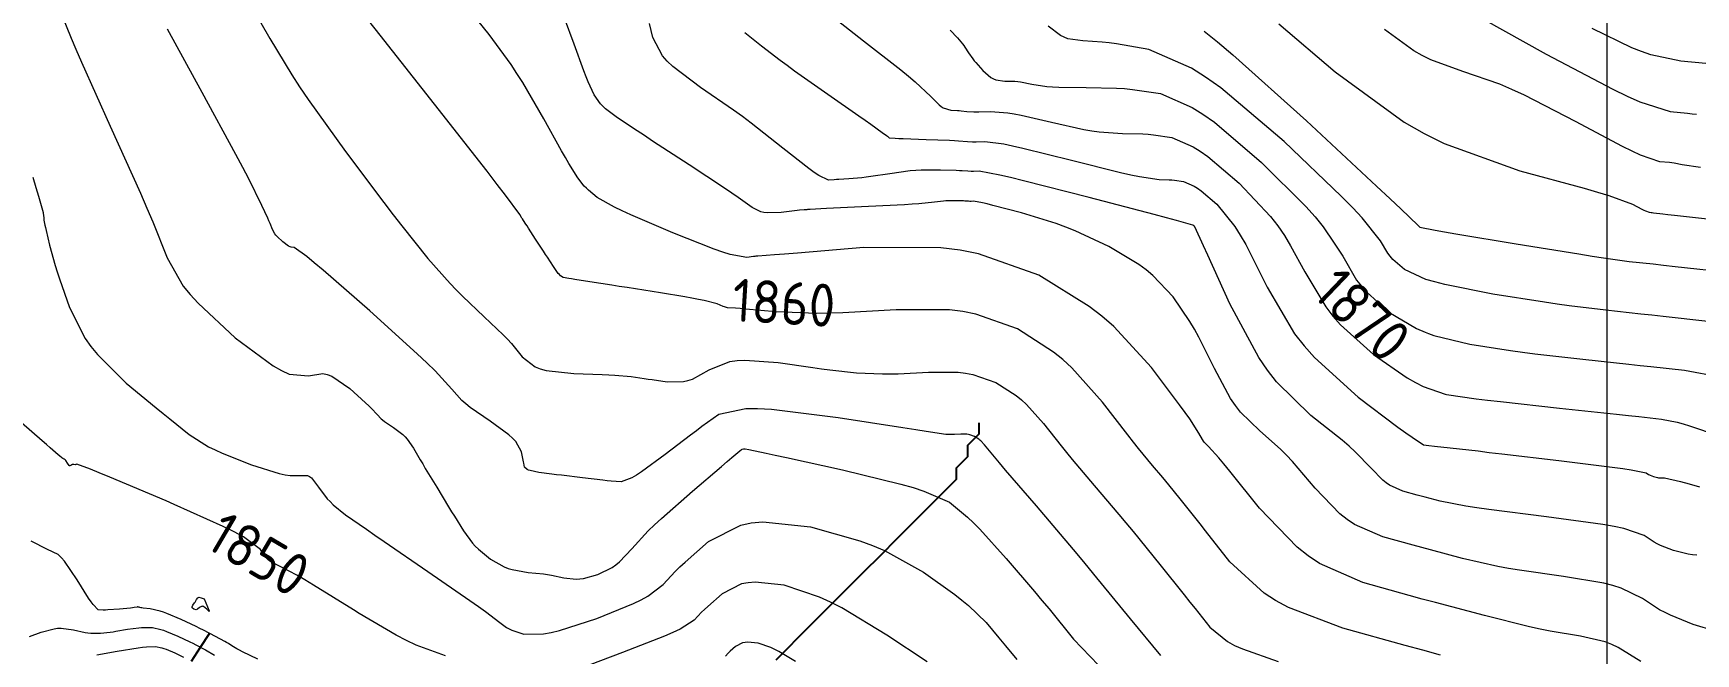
# Model space of a CAD drawing. Header units: millimetres. Extents: x 837475 to 838477, y 1189012 to 1191015.
# Drawn here: x 838137.1 to 838284.3, y 1189122 to 1189176.9 of the extents above; entities that cross this region are included whole.
import ezdxf

# ---------------------------------------------------------------- set-up
doc = ezdxf.new("R2010")
doc.units = ezdxf.units.MM
doc.header["$LTSCALE"] = 0.3
doc.layers.add('COORD', color=253, linetype='Continuous', lineweight=20)
doc.layers.add('DRENAJE', color=5, linetype='Continuous', lineweight=25)
doc.layers.add('COTAS 10', color=7, linetype='Continuous', lineweight=9, true_color=0x6e3e2d)
doc.layers.add('COTAS INT', color=7, linetype='Continuous', lineweight=5, true_color=0x9fa19f)
doc.styles.get("Standard").update_dxf_attribs({"font": 'isocp2.shx', "bigfont": '@extfont2.shx'})

msp = doc.modelspace()

# ---------------------------------------------------------------- linework, layer by layer
at = {"layer": 'COORD'}
msp.add_line((838276.51, 1189013.87), (838276.51, 1191013.87), dxfattribs=at)
at = {"layer": 'COTAS 10'}
for points in [[(838207.08, 1189179.06), (838210.65, 1189176.24), (838213.95, 1189173.69), (838214.64, 1189173.12), (838215.24, 1189172.62), (838216.61, 1189171.31), (838217.34, 1189170.57), (838217.53, 1189170.43), (838217.72, 1189170.31), (838218.38, 1189170.12), (838218.98, 1189170.09), (838219.13, 1189170.08), (838219.29, 1189170.06), (838219.79, 1189170), (838220.41, 1189169.96), (838220.62, 1189169.96), (838220.86, 1189169.96), (838221.89, 1189170), (838223.42, 1189169.89), (838223.98, 1189169.8), (838224.6, 1189169.68), (838227.31, 1189169.04), (838230.16, 1189168.4), (838230.86, 1189168.28), (838231.52, 1189168.19), (838233.6, 1189168.05), (838235.39, 1189168.01), (838235.86, 1189167.98), (838236.33, 1189167.93), (838237.97, 1189167.69), (838239.85, 1189166.88), (838240.47, 1189166.48), (838241.14, 1189166), (838243.92, 1189163.64), (838246.68, 1189160.71), (838247.33, 1189159.87), (838247.94, 1189159.01), (838248.45, 1189158.11), (838249.74, 1189155.82), (838251.58, 1189152.7), (838252.21, 1189151.89), (838252.89, 1189151.11), (838255.82, 1189148.48), (838258.8, 1189146.43), (838259.52, 1189146.01), (838260.2, 1189145.66), (838262.17, 1189144.98), (838262.28, 1189144.94), (838264.9, 1189144.58), (838265.92, 1189144.45), (838267.07, 1189144.32), (838272.28, 1189143.75), (838277.34, 1189143.21), (838278.4, 1189143.1), (838279.31, 1189143), (838281.32, 1189142.78), (838282.71, 1189142.49), (838283.23, 1189142.34), (838283.8, 1189142.17), (838286.32, 1189141.32)], [(838261.75, 1189121.88), (838260.17, 1189122.31), (838258.61, 1189122.73), (838253.1, 1189124.26), (838248.28, 1189126.09), (838247.15, 1189126.71), (838246.12, 1189127.37), (838243.1, 1189130.15), (838240.95, 1189132.88), (838240.45, 1189133.51), (838239.99, 1189134.09), (838238.68, 1189135.72), (838237.68, 1189136.96), (838237.41, 1189137.28), (838237.15, 1189137.6), (838236.23, 1189138.68), (838235.01, 1189140.17), (838234.56, 1189140.74), (838234.06, 1189141.38), (838231.82, 1189144.28), (838229.11, 1189147.31), (838228.3, 1189148.04), (838227.47, 1189148.71), (838224.28, 1189150.76), (838220.59, 1189152.07), (838219.45, 1189152.29), (838218.26, 1189152.44), (838213.79, 1189152.44), (838213.54, 1189152.44), (838208.83, 1189152.17), (838207.65, 1189152.14), (838206.52, 1189152.13), (838202.89, 1189152.28), (838200.24, 1189152.51), (838199.73, 1189152.55), (838199.32, 1189152.58), (838198.61, 1189152.63), (838198.43, 1189152.67), (838198.33, 1189152.71), (838198.23, 1189152.74), (838197.7, 1189152.96), (838196.54, 1189153.27), (838196.04, 1189153.37), (838195.46, 1189153.48), (838194.82, 1189153.59), (838192.69, 1189153.95), (838189.73, 1189154.41), (838189.03, 1189154.52), (838188.38, 1189154.62), (838186.43, 1189154.93), (838185.08, 1189155.14), (838184.8, 1189155.19), (838184.57, 1189155.22), (838184.07, 1189155.3), (838183.81, 1189155.46), (838183.72, 1189155.56), (838183.62, 1189155.67), (838183.2, 1189156.27), (838182.67, 1189157.09), (838182.5, 1189157.35), (838182.33, 1189157.62), (838181.62, 1189158.71), (838180.99, 1189159.67), (838180.86, 1189159.87), (838180.75, 1189160.03), (838180.54, 1189160.34), (838180.45, 1189160.49), (838180.41, 1189160.55), (838180.38, 1189160.61), (838180.22, 1189160.89), (838178.96, 1189162.58), (838178.22, 1189163.53), (838177.32, 1189164.7), (838172.66, 1189170.65), (838167.85, 1189176.75), (838166.85, 1189178.01)], [(838284.76, 1189165.04), (838283.14, 1189165.28), (838282.44, 1189165.41), (838282.23, 1189165.44), (838282.02, 1189165.47), (838281.16, 1189165.55), (838279.46, 1189166.13), (838278.72, 1189166.48), (838277.85, 1189166.91), (838273.71, 1189169.1), (838269.18, 1189171.44), (838268.07, 1189171.95), (838267.01, 1189172.4), (838263.71, 1189173.53), (838260.88, 1189174.56), (838260.13, 1189174.94), (838259.38, 1189175.37), (838256.79, 1189177.25)], [(838173.64, 1189121.82), (838171.03, 1189122.76), (838170.18, 1189123.17), (838169.26, 1189123.64), (838165.98, 1189125.58), (838165.48, 1189125.88), (838161.94, 1189128.09), (838161.19, 1189128.54), (838160.53, 1189128.93), (838158.94, 1189129.75), (838158.09, 1189130.21), (838157.9, 1189130.36), (838157.73, 1189130.52), (838157.25, 1189131.22), (838155.76, 1189132.35), (838154.94, 1189132.79), (838153.95, 1189133.28), (838149.61, 1189135.23), (838148.91, 1189135.54), (838143.93, 1189137.63), (838142.98, 1189138.02), (838142.21, 1189138.34), (838140.98, 1189138.79), (838140.92, 1189138.75), (838140.9, 1189138.74), (838140.87, 1189138.74), (838140.74, 1189138.75), (838140.61, 1189138.76), (838140.58, 1189138.75), (838140.55, 1189138.74), (838140.46, 1189138.67), (838140.37, 1189138.63), (838140.34, 1189138.65), (838140.31, 1189138.68), (838140.17, 1189138.88), (838140.02, 1189139.1), (838139.99, 1189139.15), (838139.96, 1189139.18), (838139.86, 1189139.24), (838139.74, 1189139.3), (838139.68, 1189139.34), (838139.62, 1189139.39), (838139.34, 1189139.62), (838138.64, 1189140.24), (838138.31, 1189140.52), (838137.93, 1189140.85), (838136.1, 1189142.45)], [(838216.28, 1189121.28), (838212.72, 1189123.64), (838208.74, 1189126.06), (838207.73, 1189126.58), (838206.77, 1189127.02), (838203.64, 1189128.09), (838201.06, 1189128.35), (838200.44, 1189128.29), (838199.86, 1189128.18), (838198.13, 1189127.3), (838196.86, 1189126.18), (838196.57, 1189125.92), (838196.32, 1189125.68), (838195.66, 1189124.97), (838194.41, 1189124.18), (838193.78, 1189123.89), (838193.04, 1189123.56), (838189.32, 1189122.12), (838185.42, 1189120.65)]]:
    msp.add_lwpolyline(points, dxfattribs=at)
at = {"layer": 'COTAS INT'}
for points in [[(838139.66, 1189178.51), (838140.48, 1189176.49), (838140.91, 1189175.51), (838141.42, 1189174.36), (838143.96, 1189168.71), (838146.62, 1189162.77), (838147.2, 1189161.44), (838147.71, 1189160.24), (838148.99, 1189157.05), (838150.42, 1189154.55), (838151.03, 1189153.8), (838151.73, 1189153.02), (838155.02, 1189149.96), (838158.39, 1189147.48), (838159.13, 1189147.06), (838159.79, 1189146.75), (838161.5, 1189146.61), (838162.78, 1189146.81), (838163.17, 1189146.73), (838163.57, 1189146.57), (838165.16, 1189145.49), (838166.56, 1189144.22), (838166.85, 1189143.96), (838167.09, 1189143.72), (838167.58, 1189143.18), (838167.93, 1189142.81), (838168.07, 1189142.7), (838168.24, 1189142.57), (838169.03, 1189142.03), (838169.86, 1189141.4), (838170.06, 1189141.2), (838170.25, 1189141), (838170.81, 1189140.2), (838171.41, 1189139.16), (838171.62, 1189138.8), (838171.85, 1189138.41), (838172.86, 1189136.74), (838173.91, 1189135.01), (838174.18, 1189134.58), (838174.43, 1189134.17), (838175.23, 1189132.88), (838176.03, 1189131.8), (838176.28, 1189131.53), (838176.55, 1189131.26), (838177.61, 1189130.38), (838178.83, 1189129.7), (838179.18, 1189129.56), (838179.55, 1189129.45), (838180.95, 1189129.2), (838182.33, 1189129.07), (838182.68, 1189129.02), (838183.02, 1189128.97), (838184.13, 1189128.73), (838185.21, 1189128.61), (838185.53, 1189128.63), (838185.86, 1189128.67), (838187.12, 1189129.01), (838188.39, 1189129.65), (838188.72, 1189129.89), (838189.04, 1189130.15), (838190.14, 1189131.3), (838191.6, 1189132.88), (838192.15, 1189133.42), (838192.76, 1189133.99), (838195.51, 1189136.41), (838198.08, 1189138.59), (838198.58, 1189139.01), (838198.98, 1189139.36), (838199.7, 1189139.96), (838199.81, 1189140.04), (838199.83, 1189140.06), (838199.85, 1189140.08), (838199.92, 1189140.12), (838200.04, 1189140.14), (838200.09, 1189140.13), (838200.16, 1189140.13), (838200.5, 1189140.08), (838202.02, 1189139.77), (838202.84, 1189139.59), (838203.82, 1189139.38), (838208.8, 1189138.28), (838213.95, 1189137.02), (838215.05, 1189136.71), (838216.01, 1189136.4), (838218.28, 1189135.42), (838219.87, 1189134.1), (838220.4, 1189133.59), (838220.96, 1189133.02), (838223.3, 1189130.43), (838225.79, 1189127.51), (838226.44, 1189126.73), (838227.08, 1189125.97), (838229.26, 1189123.3), (838231.45, 1189120.99)], [(838156.36, 1189179.43), (838158.07, 1189176.46), (838160.02, 1189173.24), (838160.71, 1189172.19), (838161.47, 1189171.07), (838164.78, 1189166.46), (838168.18, 1189161.93), (838169, 1189160.86), (838169.76, 1189159.88), (838172.08, 1189157), (838174.05, 1189154.77), (838174.59, 1189154.2), (838175.13, 1189153.65), (838177.07, 1189151.82), (838178.76, 1189150.24), (838179.14, 1189149.85), (838179.48, 1189149.47), (838180.43, 1189148.27), (838181.57, 1189147.39), (838182.03, 1189147.22), (838182.56, 1189147.07), (838185, 1189146.81), (838187.52, 1189146.72), (838188.1, 1189146.69), (838188.62, 1189146.66), (838190.07, 1189146.53), (838191.23, 1189146.37), (838191.58, 1189146.32), (838191.93, 1189146.27), (838193.28, 1189146.06), (838194.7, 1189146.09), (838195.11, 1189146.19), (838195.51, 1189146.32), (838196.98, 1189147.12), (838198.83, 1189147.86), (838199.46, 1189147.95), (838200.15, 1189148), (838203.09, 1189147.79), (838206.16, 1189147.33), (838206.93, 1189147.23), (838207.66, 1189147.14), (838210.04, 1189146.88), (838212.33, 1189146.78), (838213.01, 1189146.78), (838213.71, 1189146.79), (838216.4, 1189146.94), (838219.03, 1189146.93), (838219.69, 1189146.85), (838220.33, 1189146.73), (838222.38, 1189146), (838224.17, 1189144.86), (838224.63, 1189144.48), (838225.08, 1189144.07), (838226.59, 1189142.38), (838228.15, 1189140.41), (838228.63, 1189139.82), (838229.13, 1189139.21), (838231.09, 1189136.89), (838233.26, 1189134.33), (838233.88, 1189133.59), (838234.52, 1189132.82), (838236.89, 1189129.91), (838239.05, 1189127.21), (838239.55, 1189126.58), (838240.02, 1189126), (838241.33, 1189124.35), (838242.89, 1189123.08), (838243.51, 1189122.75), (838244.2, 1189122.43), (838247.38, 1189121.33)], [(838279.49, 1189121.32), (838277.49, 1189122.57), (838276.92, 1189122.83), (838276.33, 1189123.06), (838274.14, 1189123.56), (838271.47, 1189124), (838270.58, 1189124.19), (838269.62, 1189124.4), (838265.64, 1189125.38), (838261.3, 1189126.54), (838260.13, 1189126.85), (838258.97, 1189127.17), (838254.88, 1189128.31), (838251.03, 1189130), (838250.02, 1189130.67), (838249.04, 1189131.43), (838245.72, 1189134.88), (838243.1, 1189138.16), (838242.57, 1189138.81), (838242.12, 1189139.35), (838241.2, 1189140.36), (838240.84, 1189140.71), (838240.75, 1189140.83), (838240.66, 1189140.96), (838240.36, 1189141.52), (838239.55, 1189142.79), (838239.13, 1189143.37), (838238.64, 1189144.05), (838236.17, 1189147.33), (838232.81, 1189150.97), (838231.75, 1189151.88), (838230.64, 1189152.75), (838226.17, 1189155.52), (838220.85, 1189157.41), (838219.21, 1189157.72), (838217.5, 1189157.94), (838210.68, 1189157.95), (838204.8, 1189157.47), (838203.67, 1189157.38), (838202.76, 1189157.31), (838201.29, 1189157.2), (838201.11, 1189157.18), (838201.02, 1189157.17), (838200.9, 1189157.15), (838200.31, 1189157.06), (838198.86, 1189157.33), (838198.21, 1189157.54), (838197.44, 1189157.81), (838193.76, 1189159.26), (838190.05, 1189160.85), (838189.27, 1189161.21), (838188.6, 1189161.53), (838187.07, 1189162.38), (838186.3, 1189163.02), (838186.11, 1189163.21), (838185.93, 1189163.4), (838185.35, 1189164.12), (838184.56, 1189165.39), (838184.26, 1189165.92), (838183.91, 1189166.52), (838182.34, 1189169.36), (838180.48, 1189172.55), (838179.96, 1189173.37), (838179.44, 1189174.16), (838177.51, 1189176.82), (838175.39, 1189179.43)], [(838286.09, 1189124.01), (838284.11, 1189124.6), (838282.12, 1189125.41), (838281.63, 1189125.65), (838281.15, 1189125.9), (838279.64, 1189126.89), (838277.74, 1189127.82), (838277.02, 1189128.04), (838276.22, 1189128.25), (838272.64, 1189128.85), (838268.75, 1189129.39), (838267.77, 1189129.56), (838266.81, 1189129.74), (838263.69, 1189130.44), (838260.85, 1189131.2), (838260.08, 1189131.4), (838259.33, 1189131.61), (838256.65, 1189132.35), (838254.13, 1189133.46), (838253.48, 1189133.9), (838252.83, 1189134.39), (838250.66, 1189136.65), (838248.65, 1189139.02), (838248.11, 1189139.59), (838247.58, 1189140.12), (838245.74, 1189141.73), (838244.03, 1189143.4), (838243.59, 1189143.97), (838243.16, 1189144.59), (838241.73, 1189147.25), (838240.34, 1189150.03), (838239.95, 1189150.73), (838239.55, 1189151.41), (838238.06, 1189153.58), (838236.26, 1189155.48), (838235.67, 1189155.97), (838235.03, 1189156.45), (838232.37, 1189158.06), (838229.39, 1189159.44), (838228.56, 1189159.77), (838227.72, 1189160.08), (838224.65, 1189161.03), (838222.11, 1189161.68), (838221.6, 1189161.81), (838221.19, 1189161.9), (838220.39, 1189162.05), (838220.18, 1189162.04), (838220.13, 1189162.04), (838220.08, 1189162.04), (838219.96, 1189162.05), (838219.74, 1189162.07), (838219.63, 1189162.07), (838219.51, 1189162.08), (838218.9, 1189162.1), (838218.15, 1189162.09), (838217.94, 1189162.08), (838217.73, 1189162.06), (838216.94, 1189161.96), (838215.55, 1189161.82), (838214.96, 1189161.78), (838214.28, 1189161.73), (838211.09, 1189161.58), (838208, 1189161.44), (838207.39, 1189161.41), (838206.88, 1189161.39), (838205.93, 1189161.33), (838205.69, 1189161.31), (838205.63, 1189161.3), (838205.57, 1189161.3), (838205.39, 1189161.29), (838204.98, 1189161.25), (838204.78, 1189161.23), (838204.55, 1189161.21), (838203.37, 1189161.07), (838202.11, 1189161.03), (838201.82, 1189161.07), (838201.55, 1189161.13), (838200.78, 1189161.5), (838199.56, 1189162.38), (838199, 1189162.76), (838198.35, 1189163.2), (838195.23, 1189165.26), (838191.98, 1189167.38), (838191.25, 1189167.86), (838190.6, 1189168.29), (838188.88, 1189169.43), (838187.81, 1189170.24), (838187.57, 1189170.46), (838187.35, 1189170.68), (838186.79, 1189171.46), (838186.27, 1189172.61), (838186.09, 1189173.07), (838185.89, 1189173.59), (838185.03, 1189175.96), (838184.19, 1189178.25)], [(838265.44, 1189178.22), (838271.09, 1189175.08), (838277.02, 1189171.96), (838278.29, 1189171.35), (838279.41, 1189170.85), (838282.09, 1189170), (838283.63, 1189169.85), (838284.03, 1189169.8), (838284.41, 1189169.75)], [(838236.97, 1189121.84), (838234.29, 1189125.09), (838231.06, 1189129.05), (838230.16, 1189130.14), (838229.25, 1189131.22), (838225.96, 1189135.09), (838223.24, 1189138.26), (838222.7, 1189138.9), (838222.24, 1189139.43), (838221.36, 1189140.49), (838221.05, 1189140.84), (838220.96, 1189140.92), (838220.86, 1189141), (838220.49, 1189141.24), (838220.07, 1189141.39), (838219.94, 1189141.41), (838219.8, 1189141.43), (838219.26, 1189141.43), (838218.7, 1189141.4), (838218.56, 1189141.4), (838218.42, 1189141.4), (838217.94, 1189141.42), (838216.21, 1189141.67), (838215.28, 1189141.81), (838214.14, 1189141.99), (838208.41, 1189142.89), (838202.51, 1189143.61), (838201.28, 1189143.68), (838200.22, 1189143.68), (838197.84, 1189143.19), (838196.35, 1189142.11), (838195.86, 1189141.74), (838195.33, 1189141.34), (838193.1, 1189139.64), (838191, 1189138.11), (838190.55, 1189137.82), (838190.15, 1189137.58), (838189.19, 1189137.22), (838188.3, 1189137.29), (838187.95, 1189137.32), (838187.56, 1189137.36), (838185.76, 1189137.57), (838183.9, 1189137.8), (838183.46, 1189137.85), (838183.06, 1189137.91), (838181.9, 1189138.06), (838181.13, 1189138.21), (838180.98, 1189138.25), (838180.86, 1189138.3), (838180.64, 1189138.51), (838180.58, 1189138.86), (838180.55, 1189139), (838180.52, 1189139.15), (838180.38, 1189139.87), (838179.86, 1189140.79), (838179.58, 1189141.08), (838179.25, 1189141.38), (838177.59, 1189142.58), (838175.83, 1189143.8), (838175.45, 1189144.12), (838175.1, 1189144.42), (838174.21, 1189145.42), (838172.72, 1189147.05), (838172, 1189147.75), (838171.14, 1189148.55), (838166.94, 1189152.34), (838162.82, 1189155.94), (838162.02, 1189156.61), (838161.37, 1189157.15), (838160.23, 1189157.96), (838159.97, 1189157.98), (838159.87, 1189158.02), (838159.75, 1189158.09), (838159.24, 1189158.47), (838158.74, 1189158.94), (838158.63, 1189159.05), (838158.54, 1189159.17), (838158.32, 1189159.55), (838158.1, 1189160.09), (838158.01, 1189160.31), (838157.9, 1189160.56), (838157.39, 1189161.69), (838156.21, 1189164.03), (838155.68, 1189165.03), (838155.07, 1189166.2), (838152.1, 1189171.69), (838149.02, 1189177.27)], [(838284.45, 1189130.73), (838284.06, 1189130.76), (838283.67, 1189130.81), (838282.37, 1189131.14), (838281.22, 1189131.6), (838280.94, 1189131.74), (838280.66, 1189131.89), (838279.79, 1189132.46), (838277.99, 1189133.08), (838277.13, 1189133.26), (838276.11, 1189133.44), (838271.13, 1189134.13), (838266.04, 1189134.78), (838264.95, 1189134.93), (838264, 1189135.07), (838261.73, 1189135.5), (838260.4, 1189135.85), (838260.04, 1189135.95), (838259.68, 1189136.05), (838258.42, 1189136.4), (838257.24, 1189136.92), (838256.93, 1189137.13), (838256.63, 1189137.36), (838255.6, 1189138.42), (838254.19, 1189139.89), (838253.65, 1189140.38), (838253.04, 1189140.9), (838250.27, 1189143.09), (838247.22, 1189146.08), (838246.43, 1189147.11), (838245.66, 1189148.22), (838243.09, 1189152.98), (838241.14, 1189157.27), (838240.76, 1189158.1), (838240.46, 1189158.76), (838239.95, 1189159.84), (838239.91, 1189159.89), (838239.89, 1189159.9), (838239.88, 1189159.91), (838239.81, 1189159.95), (838238.36, 1189160.35), (838237.48, 1189160.58), (838236.38, 1189160.87), (838230.65, 1189162.37), (838224.83, 1189163.85), (838223.68, 1189164.14), (838222.72, 1189164.36), (838220.89, 1189164.7), (838220.4, 1189164.68), (838220.29, 1189164.68), (838220.19, 1189164.68), (838219.9, 1189164.7), (838219.39, 1189164.74), (838219.15, 1189164.75), (838218.87, 1189164.76), (838217.48, 1189164.81), (838215.77, 1189164.8), (838215.29, 1189164.77), (838214.8, 1189164.73), (838212.99, 1189164.49), (838211.31, 1189164.23), (838210.9, 1189164.17), (838210.52, 1189164.13), (838209.35, 1189164.03), (838208.46, 1189163.99), (838208.26, 1189163.98), (838208.07, 1189163.96), (838207.55, 1189163.92), (838206.69, 1189164.32), (838206.29, 1189164.59), (838205.81, 1189164.94), (838203.52, 1189166.75), (838200.72, 1189168.95), (838199.93, 1189169.54), (838199.14, 1189170.11), (838196.22, 1189172.12), (838193.77, 1189173.97), (838193.27, 1189174.46), (838192.85, 1189174.93), (838191.99, 1189176.54), (838191.71, 1189177.77)], [(838200.14, 1189176.99), (838200.44, 1189176.76), (838201.61, 1189175.82), (838203.28, 1189174.53), (838203.89, 1189174.09), (838204.55, 1189173.6), (838207.48, 1189171.54), (838210.25, 1189169.62), (838210.81, 1189169.22), (838211.3, 1189168.88), (838212.32, 1189168.15), (838212.69, 1189167.86), (838212.77, 1189167.81), (838212.83, 1189167.76), (838212.94, 1189167.67), (838213.45, 1189167.63), (838213.77, 1189167.61), (838214.16, 1189167.6), (838216.19, 1189167.52), (838218.28, 1189167.45), (838218.71, 1189167.43), (838219.07, 1189167.41), (838219.85, 1189167.35), (838220.3, 1189167.32), (838220.46, 1189167.32), (838220.63, 1189167.32), (838221.39, 1189167.35), (838223.08, 1189167.12), (838223.85, 1189166.96), (838224.75, 1189166.76), (838229.08, 1189165.68), (838233.42, 1189164.6), (838234.32, 1189164.39), (838235.1, 1189164.23), (838236.84, 1189163.97), (838237.72, 1189163.96), (838237.96, 1189163.94), (838238.19, 1189163.92), (838239, 1189163.79), (838239.93, 1189163.4), (838240.23, 1189163.2), (838240.56, 1189162.96), (838241.94, 1189161.8), (838243.54, 1189159.82), (838244.02, 1189159.06), (838244.5, 1189158.22), (838246.39, 1189154.45), (838248.83, 1189150.32), (838249.67, 1189149.25), (838250.58, 1189148.21), (838254.45, 1189144.72), (838257.98, 1189142.07), (838258.67, 1189141.56), (838259.23, 1189141.16), (838260.23, 1189140.49), (838260.7, 1189140.43), (838261.21, 1189140.37), (838262.59, 1189140.23), (838265.09, 1189139.95), (838266.07, 1189139.83), (838267.17, 1189139.71), (838272.21, 1189139.11), (838276.96, 1189138.52), (838277.88, 1189138.4), (838278.64, 1189138.29), (838279.95, 1189138.02), (838280.17, 1189137.88), (838280.24, 1189137.84), (838280.32, 1189137.8), (838280.62, 1189137.68), (838280.96, 1189137.59), (838281.06, 1189137.58), (838281.17, 1189137.57), (838281.57, 1189137.57), (838283.01, 1189137.26), (838283.77, 1189137.04), (838284.69, 1189136.77)], [(838218.34, 1189177.18), (838218.99, 1189176.52), (838219.42, 1189175.98), (838219.53, 1189175.83), (838219.63, 1189175.69), (838219.95, 1189175.2), (838220.32, 1189174.66), (838220.45, 1189174.49), (838220.59, 1189174.32), (838221.21, 1189173.61), (838221.94, 1189173), (838222.15, 1189172.89), (838222.37, 1189172.8), (838223.18, 1189172.69), (838224.06, 1189172.67), (838224.31, 1189172.65), (838224.57, 1189172.61), (838225.55, 1189172.41), (838226.9, 1189172.21), (838227.4, 1189172.17), (838227.94, 1189172.14), (838230.36, 1189172.13), (838233.05, 1189172.07), (838233.77, 1189172.02), (838234.48, 1189171.95), (838236.94, 1189171.58), (838239.77, 1189170.36), (838240.71, 1189169.76), (838241.72, 1189169.04), (838245.9, 1189165.49), (838249.82, 1189161.6), (838250.65, 1189160.67), (838251.37, 1189159.8), (838252.33, 1189158.35), (838253.09, 1189157.18), (838254.32, 1189155.08), (838254.75, 1189154.54), (838255.21, 1189154.01), (838257.18, 1189152.24), (838259.62, 1189150.79), (838260.38, 1189150.46), (838260.68, 1189150.35), (838261.17, 1189150.17), (838264.34, 1189149.39), (838267.94, 1189148.85), (838269.01, 1189148.7), (838270.1, 1189148.56), (838274.34, 1189148.08), (838278.42, 1189147.64), (838279.43, 1189147.53), (838280.38, 1189147.43), (838283.36, 1189147.1), (838286.5, 1189146.5)], [(838285.41, 1189151.42), (838281.45, 1189151.86), (838280.45, 1189151.97), (838279.49, 1189152.07), (838276.39, 1189152.4), (838273.14, 1189152.81), (838272.09, 1189152.95), (838270.97, 1189153.12), (838266.39, 1189153.84), (838262.14, 1189154.68), (838261.23, 1189154.91), (838260.44, 1189155.14), (838258.55, 1189156), (838257.53, 1189156.91), (838257.29, 1189157.18), (838257.07, 1189157.46), (838256.43, 1189158.55), (838254.81, 1189160.59), (838253.97, 1189161.47), (838252.95, 1189162.49), (838247.89, 1189167.33), (838242.29, 1189172.08), (838240.95, 1189173.03), (838239.7, 1189173.84), (838235.92, 1189175.47), (838233.07, 1189175.97), (838232.41, 1189176.07), (838231.8, 1189176.14), (838230.07, 1189176.25), (838228.75, 1189176.44), (838228.42, 1189176.56), (838228.09, 1189176.72), (838227.01, 1189177.56)], [(838240.81, 1189177.09), (838241.99, 1189176.16), (838243.36, 1189175.02), (838249.87, 1189169.18), (838256.09, 1189163.38), (838257.28, 1189162.27), (838258.24, 1189161.38), (838259.78, 1189159.91), (838259.82, 1189159.84), (838259.85, 1189159.81), (838259.91, 1189159.76), (838261.26, 1189159.5), (838262.09, 1189159.36), (838263.11, 1189159.18), (838268.45, 1189158.29), (838274.01, 1189157.39), (838275.17, 1189157.2), (838276.18, 1189157.05), (838278.45, 1189156.73), (838280.57, 1189156.5), (838281.48, 1189156.4), (838282.52, 1189156.29), (838287.45, 1189155.74)], [(838247.43, 1189177.74), (838252.42, 1189173.5), (838258.54, 1189169.06), (838260.3, 1189168.06), (838262.08, 1189167.16), (838268.76, 1189164.74), (838274.47, 1189163.21), (838275.64, 1189162.87), (838276.64, 1189162.57), (838278.76, 1189161.79), (838279.58, 1189161.36), (838279.75, 1189161.27), (838279.89, 1189161.21), (838280.23, 1189161.09), (838280.4, 1189161.07), (838280.44, 1189161.07), (838280.48, 1189161.06), (838280.62, 1189161.04), (838281.43, 1189160.94), (838281.89, 1189160.89), (838282.46, 1189160.82), (838285.39, 1189160.5)], [(838285.25, 1189174.24), (838283.02, 1189174.46), (838280.38, 1189175.01), (838279.55, 1189175.29), (838278.68, 1189175.63), (838275.18, 1189177.34)], [(838137.09, 1189164.18), (838137.37, 1189163.26), (838137.6, 1189162.49), (838138, 1189161.07), (838138.05, 1189160.74), (838138.06, 1189160.66), (838138.06, 1189160.59), (838138.08, 1189160.38), (838138.17, 1189159.95), (838138.21, 1189159.73), (838138.27, 1189159.47), (838138.58, 1189158.18), (838139.08, 1189156.38), (838139.26, 1189155.8), (838139.46, 1189155.18), (838140.34, 1189152.64), (838141.72, 1189149.92), (838142.23, 1189149.19), (838142.81, 1189148.48), (838145.37, 1189145.96), (838148.02, 1189143.77), (838148.65, 1189143.26), (838149.23, 1189142.79), (838150.94, 1189141.42), (838152.65, 1189140.33), (838153.23, 1189140.04), (838153.85, 1189139.75), (838156.47, 1189138.73), (838158.92, 1189137.97), (838159.44, 1189137.85), (838159.88, 1189137.77), (838160.87, 1189137.78), (838161.43, 1189137.79), (838161.59, 1189137.7), (838161.76, 1189137.57), (838162.4, 1189136.76), (838163.17, 1189135.73), (838163.42, 1189135.47), (838163.69, 1189135.2), (838164.78, 1189134.31), (838166.63, 1189133.02), (838167.37, 1189132.51), (838168.21, 1189131.94), (838172.08, 1189129.3), (838175.8, 1189126.73), (838176.55, 1189126.2), (838177.18, 1189125.75), (838178.44, 1189124.76), (838179.05, 1189124.32), (838179.27, 1189124.21), (838179.52, 1189124.1), (838180.59, 1189123.75), (838182.33, 1189123.76), (838182.99, 1189123.89), (838183.73, 1189124.06), (838187.05, 1189125.13), (838190.28, 1189126.45), (838190.96, 1189126.78), (838191.55, 1189127.1), (838192.9, 1189128.14), (838193.98, 1189129.29), (838194.39, 1189129.69), (838194.85, 1189130.12), (838196.93, 1189131.95), (838199.78, 1189133.39), (838200.72, 1189133.58), (838201.74, 1189133.67), (838205.96, 1189133.24), (838210.34, 1189132), (838211.44, 1189131.58), (838212.51, 1189131.13), (838215.96, 1189129.22), (838218.74, 1189127.25), (838219.37, 1189126.75), (838219.94, 1189126.28), (838221.51, 1189124.76), (838222.64, 1189123.43), (838222.94, 1189123.07), (838223.23, 1189122.72), (838224.22, 1189121.51)], [(838157.01, 1189121.52), (838155.67, 1189122.19), (838155.4, 1189122.33), (838155.17, 1189122.45), (838154.73, 1189122.7), (838154.41, 1189122.9), (838154.26, 1189122.99), (838154.09, 1189123.08), (838153.27, 1189123.53), (838152.21, 1189124.09), (838151.89, 1189124.25), (838151.55, 1189124.41), (838150.24, 1189125.04), (838148.97, 1189125.58), (838148.66, 1189125.69), (838148.37, 1189125.78), (838147.48, 1189125.98), (838146.87, 1189126.05), (838146.76, 1189126.07), (838146.67, 1189126.08), (838146.54, 1189126.1), (838146.55, 1189126.11), (838146.54, 1189126.11), (838146.53, 1189126.12), (838146.46, 1189126.14), (838146.39, 1189126.15), (838146.37, 1189126.15), (838146.36, 1189126.15), (838146.33, 1189126.13), (838146.08, 1189126.09), (838145.93, 1189126.07), (838145.74, 1189126.05), (838144.77, 1189125.95), (838143.75, 1189125.88), (838143.53, 1189125.87), (838143.34, 1189125.86), (838142.89, 1189125.9), (838142.44, 1189126.36), (838142.25, 1189126.61), (838142.04, 1189126.93), (838141.03, 1189128.56), (838139.91, 1189130.2), (838139.63, 1189130.51), (838139.35, 1189130.78), (838138.41, 1189131.24), (838136.95, 1189131.98)], [(838152.26, 1189126.86), (838152.72, 1189125.8), (838152.72, 1189125.77), (838152.7, 1189125.75), (838152.5, 1189125.94), (838152.22, 1189126.18), (838152.15, 1189126.2), (838152.08, 1189126.21), (838151.87, 1189126.1), (838151.68, 1189125.94), (838151.62, 1189125.92), (838151.57, 1189125.9), (838151.36, 1189125.95), (838151.21, 1189126.07), (838151.2, 1189126.11), (838151.2, 1189126.15), (838151.28, 1189126.32), (838151.42, 1189126.51), (838151.46, 1189126.56), (838151.49, 1189126.62), (838151.6, 1189126.82), (838151.72, 1189126.97), (838151.76, 1189126.99), (838151.81, 1189127), (838151.99, 1189126.97), (838152.26, 1189126.86)], [(838136.79, 1189123.54), (838137.84, 1189123.91), (838138.98, 1189124.22), (838139.29, 1189124.26), (838139.6, 1189124.27), (838140.69, 1189124.12), (838141.72, 1189123.89), (838141.98, 1189123.85), (838142.24, 1189123.82), (838143.09, 1189123.83), (838143.94, 1189123.93), (838144.2, 1189123.96), (838144.46, 1189124), (838145.48, 1189124.17), (838146.48, 1189124.31), (838146.72, 1189124.33), (838146.96, 1189124.34), (838147.7, 1189124.32), (838148.44, 1189124.16), (838148.68, 1189124.08), (838148.93, 1189123.99), (838149.95, 1189123.56), (838151, 1189123.06), (838151.27, 1189122.93), (838151.53, 1189122.8), (838152.38, 1189122.35), (838153.19, 1189121.88)], [(838142.77, 1189121.91), (838144.58, 1189122.23), (838146.42, 1189122.53), (838146.81, 1189122.58), (838147.15, 1189122.62), (838147.97, 1189122.65), (838148.53, 1189122.53), (838148.71, 1189122.48), (838148.89, 1189122.41), (838149.66, 1189122.08), (838150.45, 1189121.71)], [(838204.62, 1189121.32), (838203.17, 1189122.2), (838202.81, 1189122.39), (838202.46, 1189122.55), (838201.32, 1189122.94), (838200.39, 1189123.03), (838200.16, 1189123.01), (838199.95, 1189122.97), (838199.32, 1189122.65), (838198.86, 1189122.25), (838198.76, 1189122.15), (838198.66, 1189122.06), (838198.43, 1189121.8)]]:
    msp.add_lwpolyline(points, dxfattribs=at)
at = {"layer": 'DRENAJE'}
for p, q in [((838151.95, 1189122.58), (838152.74, 1189123.81)), ((838151.16, 1189121.35), (838151.95, 1189122.58))]:
    msp.add_line(p, q, dxfattribs=at)
msp.add_polyline3d([(838220.87, 1189142.44, 0), (838220.87, 1189141.44, 0), (838219.87, 1189140.44, 0), (838219.87, 1189139.44, 0), (838218.87, 1189138.44, 0), (838218.87, 1189137.44, 0), (838217.87, 1189136.44, 0), (838216.87, 1189135.44, 0), (838215.87, 1189134.44, 0), (838214.87, 1189133.44, 0), (838213.87, 1189132.45, 0), (838211.88, 1189130.45, 0), (838210.88, 1189129.45, 0), (838208.88, 1189127.45, 0), (838206.88, 1189125.45, 0), (838205.88, 1189124.45, 0), (838204.88, 1189123.45, 0), (838203.88, 1189122.45, 0), (838202.88, 1189121.45, 0)], dxfattribs=at)

# ---------------------------------------------------------------- texts
at = {"layer": 'COTAS 10', "char_height": 3.8, "attachment_point": 7}
for s, insert, rotation in [('1860', (838198.95, 1189151.44), 356.5421), ('1870', (838250.27, 1189153.74), 316.2656), ('1850', (838152.21, 1189131.49), 329.5078)]:
    msp.add_mtext(s, dxfattribs=dict(at, insert=insert, rotation=rotation))

doc.saveas('drawing.dxf')
